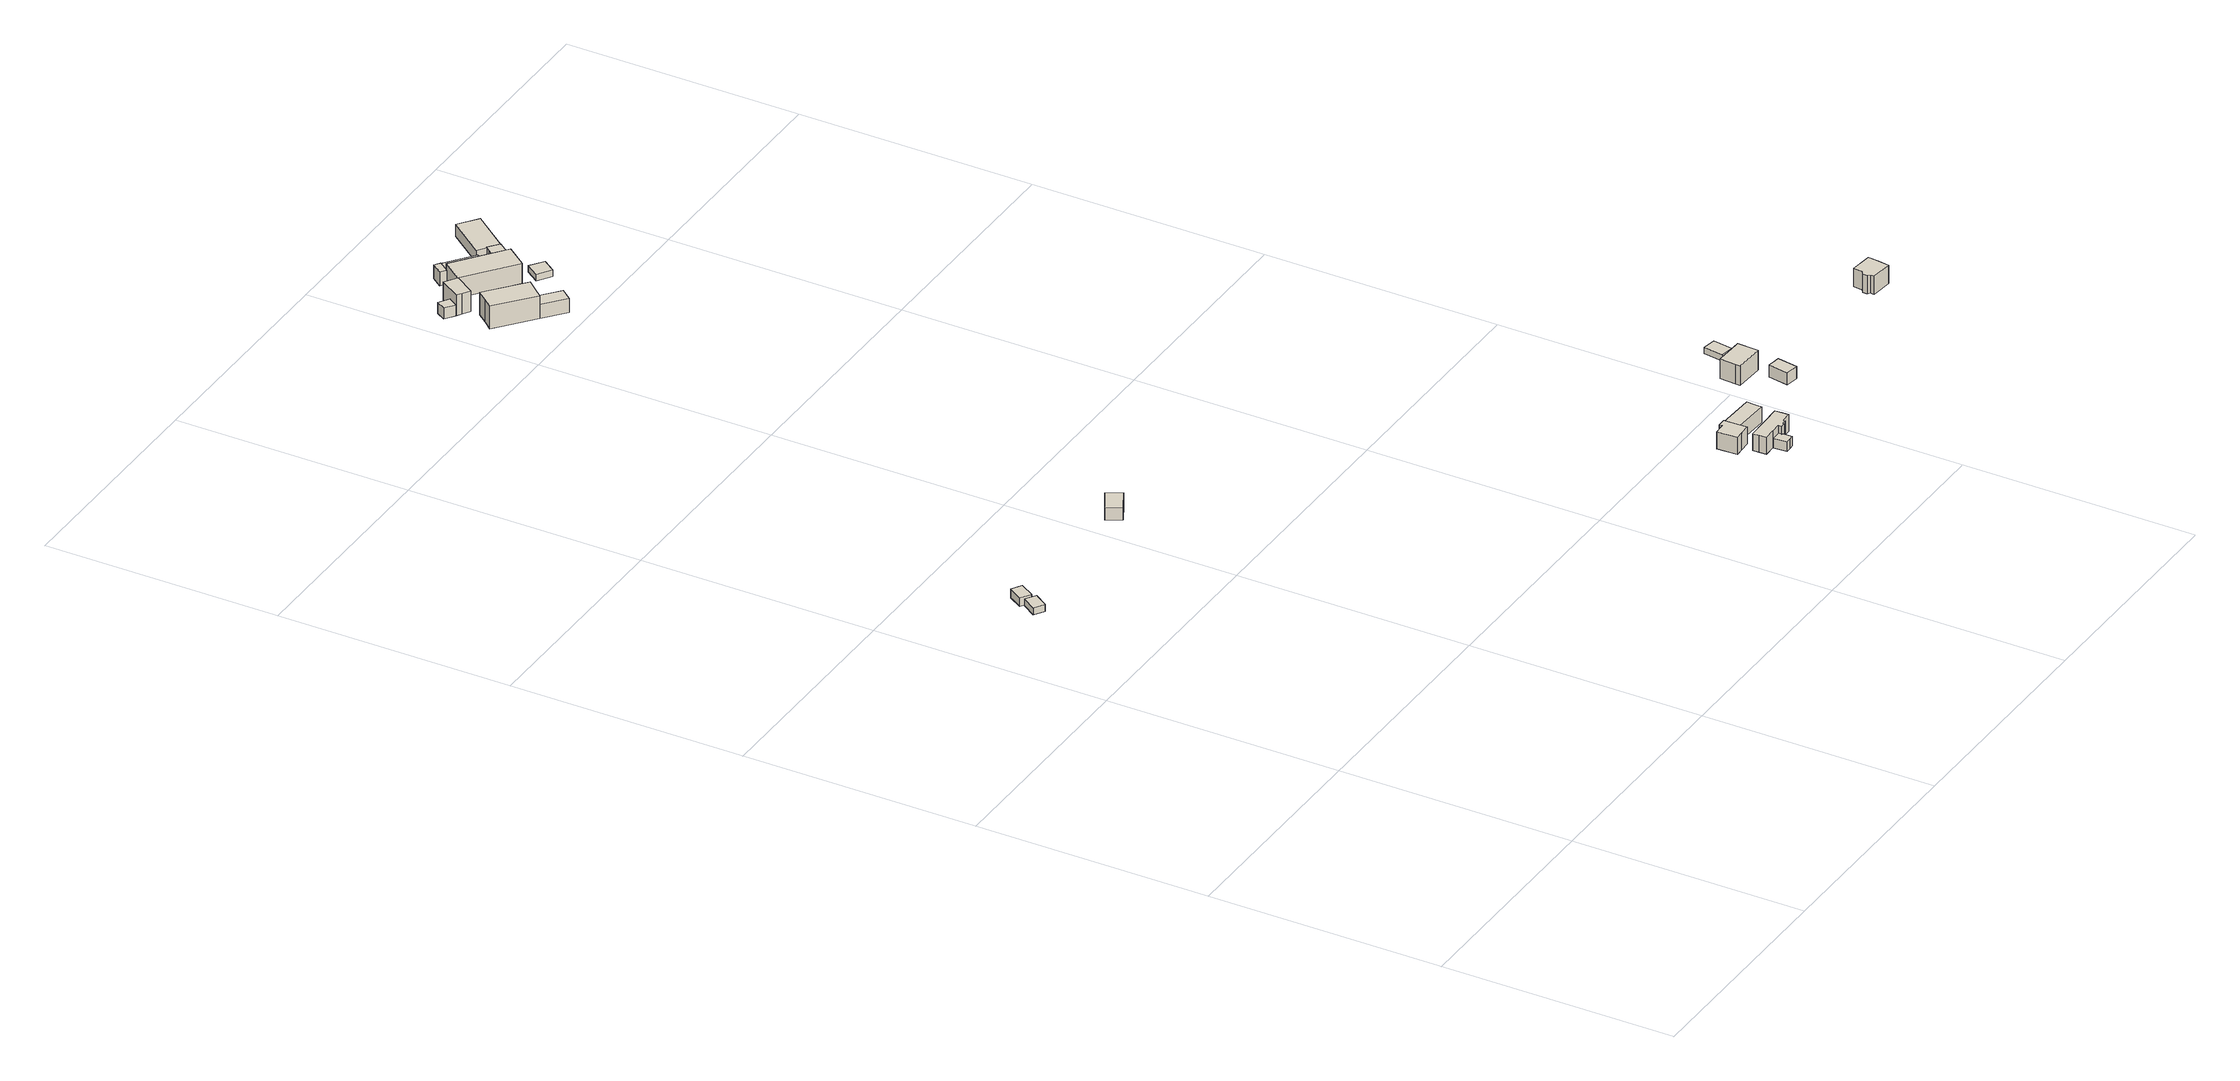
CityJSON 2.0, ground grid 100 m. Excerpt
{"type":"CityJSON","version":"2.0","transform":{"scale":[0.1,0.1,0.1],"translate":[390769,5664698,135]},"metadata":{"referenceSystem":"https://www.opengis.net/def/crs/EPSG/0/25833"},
"CityObjects":{
"building1":{"type":"Building","attributes":{"Gemeindeschluessel":"14627100","BezugspunktDach":"2200","function":"31001_9998","measuredHeight":3.16,"storeysAboveGround":1},"geometry":[{"type":"Solid","lod":"1","boundaries":[[[[0,1,2,3]],[[4,5,6,7]],[[4,7,3,2]],[[5,4,2,1]],[[6,5,1,0]],[[7,6,0,3]]]]}]},
"building2":{"type":"Building","attributes":{"Gemeindeschluessel":"14627100","BezugspunktDach":"2200","function":"31001_9998","measuredHeight":3.86,"storeysAboveGround":1},"geometry":[{"type":"Solid","lod":"1","boundaries":[[[[8,9,10,11]],[[12,13,14,15]],[[12,15,11,10]],[[13,12,10,9]],[[14,13,9,8]],[[15,14,8,11]]]]}]},
"building3":{"type":"Building","attributes":{"Gemeindeschluessel":"14627100","BezugspunktDach":"2200","function":"31001_9998","measuredHeight":5.68,"storeysAboveGround":2},"geometry":[{"type":"Solid","lod":"1","boundaries":[[[[16,17,18,19]],[[20,21,22,23]],[[20,23,19,18]],[[21,20,18,17]],[[22,21,17,16]],[[23,22,16,19]]]]}]},
"building4":{"type":"Building","attributes":{"Gemeindeschluessel":"14627100","function":"31001_9998"},"children":["building4-1","building4-2"]},
"building4-1":{"type":"BuildingPart","attributes":{"BezugspunktDach":"2200","measuredHeight":10.03,"storeysAboveGround":3},"parents":["building4"],"geometry":[{"type":"Solid","lod":"1","boundaries":[[[[24,25,26,27,28,29,30,31,32,33,34,35,36,37]],[[38,39,40,41,42,43,44,45,46,47,48,49,50,51]],[[38,51,37,36]],[[39,38,36,35]],[[40,39,35,34]],[[41,40,34,33]],[[42,41,33,32]],[[43,42,32,31]],[[44,43,31,30]],[[45,44,30,29]],[[46,45,29,28]],[[47,46,28,27]],[[48,47,27,26]],[[49,48,26,25]],[[50,49,25,24]],[[51,50,24,37]]]]}]},
"building4-2":{"type":"BuildingPart","attributes":{"BezugspunktDach":"2200","measuredHeight":4.76,"storeysAboveGround":2},"parents":["building4"],"geometry":[{"type":"Solid","lod":"1","boundaries":[[[[52,53,54,55,56,57,58]],[[59,46,45,60,61,62,47]],[[59,47,58,57]],[[46,59,57,56]],[[45,46,56,55]],[[60,45,55,54]],[[61,60,54,53]],[[62,61,53,52]],[[47,62,52,58]]]]}]},
"building5":{"type":"Building","attributes":{"Gemeindeschluessel":"14627100","function":"31001_9998"},"children":["building5-1","building5-2"]},
"building5-1":{"type":"BuildingPart","attributes":{"BezugspunktDach":"2200","measuredHeight":8.26,"storeysAboveGround":3},"parents":["building5"],"geometry":[{"type":"Solid","lod":"1","boundaries":[[[[63,64,65,66,67,68]],[[69,70,71,72,73,74]],[[69,74,68,67]],[[70,69,67,66]],[[71,70,66,65]],[[72,71,65,64]],[[73,72,64,63]],[[74,73,63,68]]]]}]},
"building5-2":{"type":"BuildingPart","attributes":{"BezugspunktDach":"2200","measuredHeight":8.89,"storeysAboveGround":3},"parents":["building5"],"geometry":[{"type":"Solid","lod":"1","boundaries":[[[[75,76,77,78,79,80,81,82,83]],[[84,85,86,74,72,87,88,89,90]],[[84,90,83,82]],[[85,84,82,81]],[[86,85,81,80]],[[74,86,80,79]],[[72,74,79,78]],[[87,72,78,77]],[[88,87,77,76]],[[89,88,76,75]],[[90,89,75,83]]]]}]},
"building6":{"type":"Building","attributes":{"Gemeindeschluessel":"14627100","BezugspunktDach":"2200","function":"31001_9998","measuredHeight":6.57,"storeysAboveGround":2},"geometry":[{"type":"Solid","lod":"1","boundaries":[[[[91,92,93,94,95]],[[96,97,98,99,100]],[[96,100,95,94]],[[97,96,94,93]],[[98,97,93,92]],[[99,98,92,91]],[[100,99,91,95]]]]}]},
"building7":{"type":"Building","attributes":{"Gemeindeschluessel":"14627100","BezugspunktDach":"2200","function":"31001_9998","measuredHeight":9.91,"storeysAboveGround":3},"geometry":[{"type":"Solid","lod":"1","boundaries":[[[[101,102,103,104,105,106]],[[107,108,109,110,111,112]],[[107,112,106,105]],[[108,107,105,104]],[[109,108,104,103]],[[110,109,103,102]],[[111,110,102,101]],[[112,111,101,106]]]]}]},
"building8":{"type":"Building","attributes":{"Gemeindeschluessel":"14627100","BezugspunktDach":"2200","function":"31001_9998","measuredHeight":2.74,"storeysAboveGround":1},"geometry":[{"type":"Solid","lod":"1","boundaries":[[[[113,114,115,116]],[[117,118,119,120]],[[117,120,116,115]],[[118,117,115,114]],[[119,118,114,113]],[[120,119,113,116]]]]}]},
"building9":{"type":"Building","attributes":{"Gemeindeschluessel":"14627100","BezugspunktDach":"2200","function":"31001_9998","measuredHeight":10.48,"storeysAboveGround":3},"geometry":[{"type":"Solid","lod":"1","boundaries":[[[[121,122,123,124,125,126,127,128,129,130]],[[131,132,133,134,135,136,137,138,139,140]],[[131,140,130,129]],[[132,131,129,128]],[[133,132,128,127]],[[134,133,127,126]],[[135,134,126,125]],[[136,135,125,124]],[[137,136,124,123]],[[138,137,123,122]],[[139,138,122,121]],[[140,139,121,130]]]]}]},
"building10":{"type":"Building","attributes":{"Gemeindeschluessel":"14627100","function":"31001_9998"},"children":["building10-1","building10-2"]},
"building10-1":{"type":"BuildingPart","attributes":{"BezugspunktDach":"2200","measuredHeight":10.71,"storeysAboveGround":4},"parents":["building10"],"geometry":[{"type":"Solid","lod":"1","boundaries":[[[[141,142,143,144,145]],[[146,147,148,149,150]],[[146,150,145,144]],[[147,146,144,143]],[[148,147,143,142]],[[149,148,142,141]],[[150,149,141,145]]]]}]},
"building10-2":{"type":"BuildingPart","attributes":{"BezugspunktDach":"2200","measuredHeight":5.8,"storeysAboveGround":2},"parents":["building10"],"geometry":[{"type":"Solid","lod":"1","boundaries":[[[[151,152,153,154]],[[155,156,150,157]],[[155,157,154,153]],[[156,155,153,152]],[[150,156,152,151]],[[157,150,151,154]]]]}]},
"building11":{"type":"Building","attributes":{"Gemeindeschluessel":"14627100","function":"31001_9998"},"children":["building11-1","building11-2"]},
"building11-1":{"type":"BuildingPart","attributes":{"BezugspunktDach":"2200","measuredHeight":12.28,"storeysAboveGround":4},"parents":["building11"],"geometry":[{"type":"Solid","lod":"1","boundaries":[[[[158,159,160,161,162,163]],[[164,165,166,167,168,169]],[[164,169,163,162]],[[165,164,162,161]],[[166,165,161,160]],[[167,166,160,159]],[[168,167,159,158]],[[169,168,158,163]]]]}]},
"building11-2":{"type":"BuildingPart","attributes":{"BezugspunktDach":"2200","measuredHeight":7.52,"storeysAboveGround":3},"parents":["building11"],"geometry":[{"type":"Solid","lod":"1","boundaries":[[[[170,171,172,173]],[[174,175,176,168]],[[174,168,173,172]],[[175,174,172,171]],[[176,175,171,170]],[[168,176,170,173]]]]}]},
"building12":{"type":"Building","attributes":{"Gemeindeschluessel":"14627100","function":"31001_9998"},"children":["building12-1","building12-2","building12-3"]},
"building12-1":{"type":"BuildingPart","attributes":{"BezugspunktDach":"2200","measuredHeight":11.45,"storeysAboveGround":4},"parents":["building12"],"geometry":[{"type":"Solid","lod":"1","boundaries":[[[[177,178,179,180]],[[181,182,183,184]],[[181,184,180,179]],[[182,181,179,178]],[[183,182,178,177]],[[184,183,177,180]]]]}]},
"building12-2":{"type":"BuildingPart","attributes":{"BezugspunktDach":"2200","measuredHeight":7.05,"storeysAboveGround":2},"parents":["building12"],"geometry":[{"type":"Solid","lod":"1","boundaries":[[[[185,186,187,188]],[[189,190,191,181]],[[189,181,188,187]],[[190,189,187,186]],[[191,190,186,185]],[[181,191,185,188]]]]}]},
"building12-3":{"type":"BuildingPart","attributes":{"BezugspunktDach":"2200","measuredHeight":7.21,"storeysAboveGround":2},"parents":["building12"],"geometry":[{"type":"Solid","lod":"1","boundaries":[[[[192,193,194,195]],[[196,189,197,198]],[[196,198,195,194]],[[189,196,194,193]],[[197,189,193,192]],[[198,197,192,195]]]]}]},
"building13":{"type":"Building","attributes":{"Gemeindeschluessel":"14627100","BezugspunktDach":"2200","function":"31001_9998","measuredHeight":2.93,"storeysAboveGround":1},"geometry":[{"type":"Solid","lod":"1","boundaries":[[[[199,200,201,202]],[[203,204,205,206]],[[203,206,202,201]],[[204,203,201,200]],[[205,204,200,199]],[[206,205,199,202]]]]}]},
"building14":{"type":"Building","attributes":{"Gemeindeschluessel":"14627100","function":"31001_9998"},"children":["building14-1","building14-2"]},
"building14-1":{"type":"BuildingPart","attributes":{"BezugspunktDach":"2200","measuredHeight":5.89,"storeysAboveGround":2},"parents":["building14"],"geometry":[{"type":"Solid","lod":"1","boundaries":[[[[207,208,209,210,211]],[[212,213,214,215,216]],[[212,216,211,210]],[[213,212,210,209]],[[214,213,209,208]],[[215,214,208,207]],[[216,215,207,211]]]]}]},
"building14-2":{"type":"BuildingPart","attributes":{"BezugspunktDach":"2200","measuredHeight":5.89,"storeysAboveGround":2},"parents":["building14"],"geometry":[{"type":"Solid","lod":"1","boundaries":[[[[217,218,219,220,221,222]],[[223,224,214,225,226,227]],[[223,227,222,221]],[[224,223,221,220]],[[214,224,220,219]],[[225,214,219,218]],[[226,225,218,217]],[[227,226,217,222]]]]}]}
},
"vertices":[
[48,2289,315],[87,2347,315],[45,2375,315],[6,2317,315],[45,2375,284],[87,2347,284],[48,2289,284],[6,2317,284],
[84,2367,316],[121,2427,316],[78,2453,316],[41,2393,316],[78,2453,277],[121,2427,277],[84,2367,277],[41,2393,277],
[632,2279,425],[720,2328,425],[686,2389,425],[598,2340,425],[686,2389,368],[720,2328,368],[632,2279,368],[598,2340,368],
[1605,91,884],[1606,61,884],[1657,63,884],[1657,62,884],[1702,64,884],[1702,49,884],[1723,50,884],[1723,57,884],[1742,58,884],[1742,65,884],[1786,67,884],[1785,97,884],[1784,125,884],[1604,120,884],[1784,125,810],[1785,97,810],[1786,67,810],[1742,65,810],[1742,58,810],[1723,57,810],[1723,50,810],[1702,49,810],[1702,64,810],[1657,62,810],[1657,63,810],[1606,61,810],[1605,91,810],[1604,120,810],
[1661,3,852],[1685,4,852],[1704,5,852],[1702,49,852],[1702,64,852],[1681,63,852],[1657,62,852],[1681,63,810],[1704,5,810],[1685,4,810],[1661,3,810],
[1646,228,869],[1647,200,869],[1804,193,869],[1805,222,869],[1807,259,869],[1644,266,869],[1807,259,800],[1805,222,800],[1804,193,800],[1647,200,800],[1646,228,800],[1644,266,800],
[1565,163,875],[1602,165,875],[1648,167,875],[1647,200,875],[1644,266,875],[1610,267,875],[1610,253,875],[1599,253,875],[1562,251,875],[1599,253,800],[1610,253,800],[1610,267,800],[1648,167,800],[1602,165,800],[1565,163,800],[1562,251,800],
[2059,186,909],[2073,273,909],[2048,276,909],[2018,281,909],[2004,195,909],[2018,281,855],[2048,276,855],[2073,273,855],[2059,186,855],[2004,195,855],
[2087,367,909],[2088,386,909],[2091,456,909],[1965,462,909],[1961,392,909],[1960,373,909],[1961,392,821],[1965,462,821],[2091,456,821],[2088,386,821],[2087,367,821],[1960,373,821],
[2128,503,852],[2141,587,852],[2083,597,852],[2070,512,852],[2083,597,825],[2141,587,825],[2128,503,825],[2070,512,825],
[2540,138,1064],[2538,121,1064],[2631,111,1064],[2637,158,1064],[2642,204,1064],[2549,215,1064],[2544,175,1064],[2537,169,1064],[2531,165,1064],[2530,147,1064],[2531,165,982],[2537,169,982],[2544,175,982],[2549,215,982],[2642,204,982],[2637,158,982],[2631,111,982],[2538,121,982],[2540,138,982],[2530,147,982],
[1163,5418,101],[1194,5398,101],[1250,5484,101],[1197,5518,101],[1141,5432,101],[1197,5518,9],[1250,5484,9],[1194,5398,9],[1163,5418,9],[1141,5432,9],
[1141,5432,58],[1166,5471,58],[1122,5499,58],[1098,5461,58],[1122,5499,9],[1166,5471,9],[1098,5461,9],
[1287,5153,103],[1319,5191,103],[1354,5232,103],[1199,5362,103],[1165,5320,103],[1133,5282,103],[1165,5320,2],[1199,5362,2],[1354,5232,2],[1319,5191,2],[1287,5153,2],[1133,5282,2],
[1377,5078,64],[1416,5125,64],[1327,5200,64],[1287,5153,64],[1327,5200,2],[1416,5125,2],[1377,5078,2],
[1462,5328,96],[1528,5414,96],[1321,5574,96],[1254,5488,96],[1321,5574,7],[1528,5414,7],[1462,5328,7],[1254,5488,7],
[1440,5482,67],[1471,5523,67],[1352,5615,67],[1321,5574,67],[1352,5615,7],[1471,5523,7],[1440,5482,7],
[1319,5571,68],[1352,5615,68],[1329,5633,68],[1295,5589,68],[1329,5633,7],[1319,5571,7],[1295,5589,7],
[1564,5253,32],[1603,5308,32],[1547,5348,32],[1508,5293,32],[1547,5348,3],[1603,5308,3],[1564,5253,3],[1508,5293,3],
[1541,5518,63],[1581,5486,63],[1702,5641,63],[1622,5703,63],[1502,5548,63],[1622,5703,9],[1702,5641,9],[1581,5486,9],[1541,5518,9],[1502,5548,9],
[1542,5436,66],[1567,5467,66],[1581,5486,66],[1536,5522,66],[1522,5502,66],[1497,5471,66],[1522,5502,9],[1536,5522,9],[1567,5467,9],[1542,5436,9],[1497,5471,9]
]}
